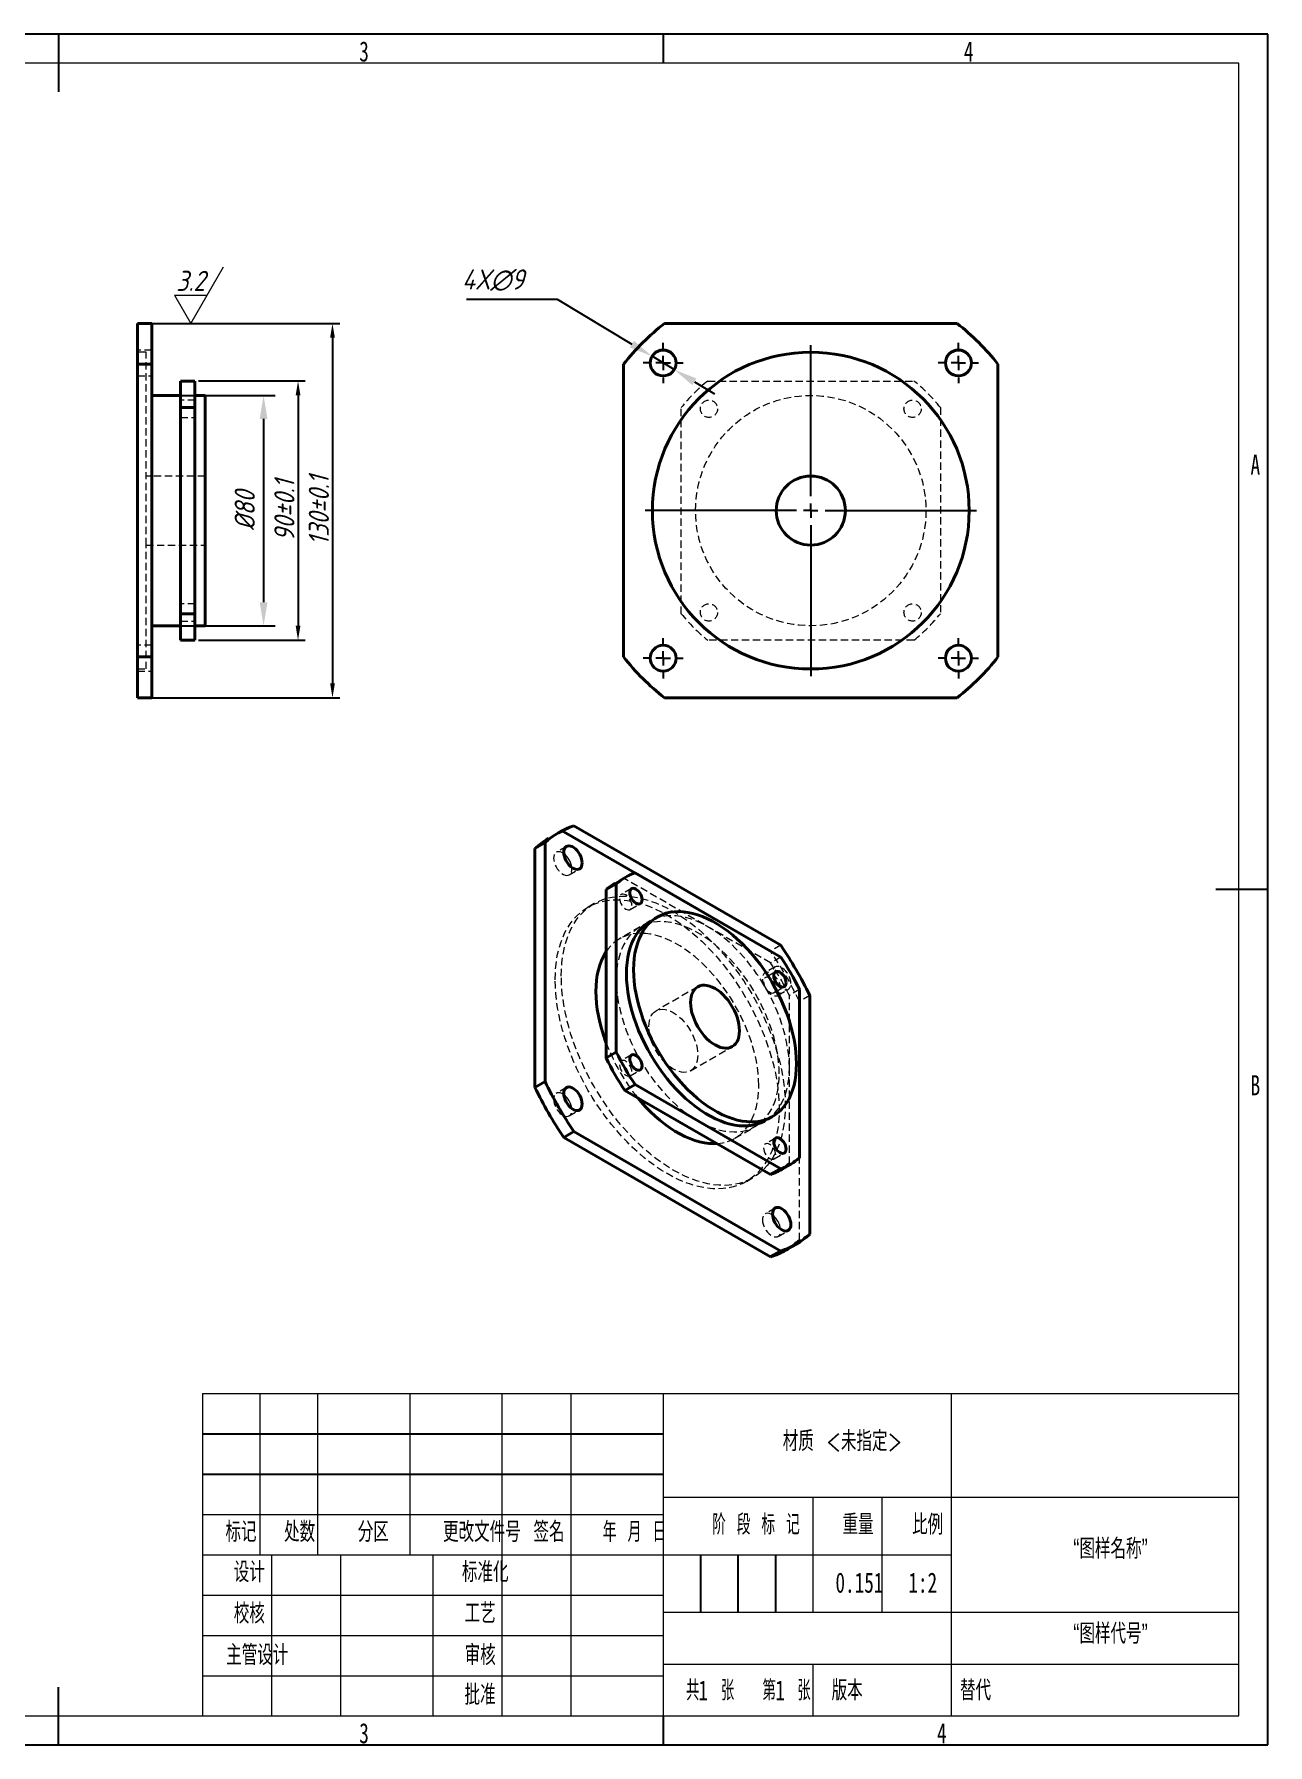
# Model space of a CAD drawing. Header units: millimetres. Extents: x 0 to 420, y 0 to 297.
# Drawn here: x 205.8 to 420, y 0 to 297 of the extents above; entities that cross this region are included whole.
import ezdxf
from ezdxf.enums import TextEntityAlignment as Align

# ---------------------------------------------------------------- set-up
doc = ezdxf.new("R2010")
doc.units = ezdxf.units.MM
doc.header["$PDSIZE"] = -1
doc.linetypes.add('HIDDEN', pattern=[1.905, 1.27, -0.635])
for name, color, linetype in [('10', 7, 'Continuous'), ('5', 7, 'Continuous'), ('9', 7, 'Continuous'), ('SLD-0', 7, 'Continuous')]:
    doc.layers.add(name, color=color, linetype=linetype)
doc.layers.add('标注层', color=4, linetype='Continuous', lineweight=15)
doc.styles.add('Annotative', font='ARIAL.TTF')
doc.styles.add('SLDTEXTSTYLE0', font='TXT', dxfattribs={"width": 0.7})
doc.styles.add('SLDTEXTSTYLE1', font='TXT', dxfattribs={"width": 0.7, "bigfont": 'bigfont'})
doc.styles.add('SLDTEXTSTYLE2', font='TXT', dxfattribs={"width": 0.62, "bigfont": 'bigfont'})
doc.styles.add('SLDTEXTSTYLE3', font='TXT', dxfattribs={"width": 0.614286, "bigfont": 'bigfont'})
doc.styles.add('SLDTEXTSTYLE4', font='TXT', dxfattribs={"width": 0.6, "bigfont": 'bigfont'})
doc.styles.get("Standard").update_dxf_attribs({"font": 'gbeitc.shx', "height": 3.5})
doc.dimstyles.new('ISO-25', dxfattribs={"dimtxt": 3.5, "dimasz": 2.5, "dimexe": 1.25, "dimexo": 0.625, "dimtad": 1, "dimtoh": 1, "dimlfac": 2, "dimdsep": 46, "dimtxsty": 'Standard', "dimcen": 2.5, "dimadec": 0, "dimazin": 0, "dimtol": 1, "dimtp": 0.1, "dimtm": 0.1, "dimtfac": 1, "dimtmove": 0, "dimatfit": 3, "dimfxl": 1, "dimarcsym": 0})
doc.dimstyles.new('ISO-25-2', dxfattribs={"dimtxt": 3.5, "dimasz": 4.08, "dimexe": 2, "dimexo": 0, "dimgap": 1.524, "dimtad": 1, "dimtoh": 1, "dimdec": 1, "dimlfac": 2, "dimdsep": 46, "dimtxsty": 'Standard', "dimcen": 2.5, "dimazin": 2, "dimtfac": 1, "dimtdec": 1, "dimtmove": 0, "dimatfit": 3, "dimfxl": 1, "dimtzin": 0, "dimarcsym": 0})

# ---------------------------------------------------------------- blocks, each defined once
blk = doc.blocks.new('SW_CENTERMARKSYMBOL_9')
at = {"layer": '10', "color": 0}
for p, q in [((0, 2.5), (0, 28.75)), ((-2.5, 0), (-28.75, 0)), ((0, 0), (-1.25, 0)), ((0, 0), (0, 1.25)), ((0, 0), (0, -1.25)), ((0, 0), (1.25, 0)), ((2.5, 0), (28.75, 0)), ((0, -2.5), (0, -28.75))]:
    blk.add_line(p, q, dxfattribs=at)
blk = doc.blocks.new('SW_CENTERMARKSYMBOL_10')
at = {"layer": '10', "color": 0}
for p, q in [((0, 2.5), (0, 3.5)), ((-2.5, 0), (-3.5, 0)), ((0, 0), (-1.25, 0)), ((0, 0), (0, 1.25)), ((0, 0), (0, -1.25)), ((0, 0), (1.25, 0)), ((2.5, 0), (3.5, 0)), ((0, -2.5), (0, -3.5))]:
    blk.add_line(p, q, dxfattribs=at)
blk = doc.blocks.new('SW_CENTERMARKSYMBOL_11')
at = {"layer": '10', "color": 0}
for p, q in [((0, 2.5), (0, 3.5)), ((-2.5, 0), (-3.5, 0)), ((0, 0), (-1.25, 0)), ((0, 0), (0, 1.25)), ((0, 0), (0, -1.25)), ((0, 0), (1.25, 0)), ((2.5, 0), (3.5, 0)), ((0, -2.5), (0, -3.5))]:
    blk.add_line(p, q, dxfattribs=at)
blk = doc.blocks.new('SW_CENTERMARKSYMBOL_12')
at = {"layer": '10', "color": 0}
for p, q in [((0, 2.5), (0, 3.5)), ((-2.5, 0), (-3.5, 0)), ((0, 0), (-1.25, 0)), ((0, 0), (0, 1.25)), ((0, 0), (0, -1.25)), ((0, 0), (1.25, 0)), ((2.5, 0), (3.5, 0)), ((0, -2.5), (0, -3.5))]:
    blk.add_line(p, q, dxfattribs=at)
blk = doc.blocks.new('SW_CENTERMARKSYMBOL_13')
at = {"layer": '10', "color": 0}
for p, q in [((0, 2.5), (0, 3.5)), ((-2.5, 0), (-3.5, 0)), ((0, 0), (-1.25, 0)), ((0, 0), (0, 1.25)), ((0, 0), (0, -1.25)), ((0, 0), (1.25, 0)), ((2.5, 0), (3.5, 0)), ((0, -2.5), (0, -3.5))]:
    blk.add_line(p, q, dxfattribs=at)
blk = doc.blocks.new('*D18')
at = {"layer": 'Defpoints', "color": 0, "lineweight": -3, "transparency": 16777216}
for p in [(223.72, 246.79), (223.72, 181.79), (257.59, 181.79)]:
    blk.add_point(p, dxfattribs=at)
at = {"layer": '标注层', "color": 0, "lineweight": -2, "transparency": 16777216}
for p, q in [((224.34, 246.79), (258.84, 246.79)), ((257.59, 244.29), (257.59, 184.29)), ((224.34, 181.79), (258.84, 181.79))]:
    blk.add_line(p, q, dxfattribs=at)
at = {"layer": '标注层', "color": 0, "lineweight": -3, "transparency": 16777216}
for points in [[(257.18, 244.29), (258.01, 244.29), (257.59, 246.79)], [(257.18, 184.29), (258.01, 184.29), (257.59, 181.79)]]:
    blk.add_solid(points, dxfattribs=at)
at = {"layer": '标注层', "color": 0, "lineweight": -3, "transparency": 16777216, "insert": (255.22, 214.29), "char_height": 3.5, "attachment_point": 5, "rotation": 90}
blk.add_mtext('130±0.1', dxfattribs=at)
blk = doc.blocks.new('*D19')
at = {"layer": 'Defpoints', "color": 0, "lineweight": -3, "transparency": 16777216}
for p in [(226.22, 234.29), (226.22, 194.29), (245.63, 194.29)]:
    blk.add_point(p, dxfattribs=at)
at = {"layer": '标注层', "color": 0, "lineweight": -2, "transparency": 16777216}
for p, q in [((226.22, 234.29), (247.63, 234.29)), ((245.63, 230.21), (245.63, 198.37)), ((226.22, 194.29), (247.63, 194.29))]:
    blk.add_line(p, q, dxfattribs=at)
at = {"layer": '标注层', "color": 0, "lineweight": -3, "transparency": 16777216}
for points in [[(244.95, 230.21), (246.31, 230.21), (245.63, 234.29)], [(244.95, 198.37), (246.31, 198.37), (245.63, 194.29)]]:
    blk.add_solid(points, dxfattribs=at)
at = {"layer": '标注层', "color": 0, "lineweight": -3, "transparency": 16777216, "insert": (242.36, 214.29), "char_height": 3.5, "attachment_point": 5, "rotation": 90}
blk.add_mtext('%%C80', dxfattribs=at)
blk = doc.blocks.new('*D26')
at = {"layer": 'Defpoints', "color": 0, "lineweight": -3, "transparency": 16777216}
for p in [(313.09, 241.08), (316.94, 238.76)]:
    blk.add_point(p, dxfattribs=at)
at = {"layer": '标注层', "color": 0, "lineweight": -2, "transparency": 16777216}
for p, q in [((280.87, 251.02), (296.58, 251.02)), ((296.58, 251.02), (309.59, 243.19)), ((316.94, 238.76), (313.09, 241.08)), ((320.43, 236.65), (323.93, 234.55))]:
    blk.add_line(p, q, dxfattribs=at)
at = {"layer": '标注层', "color": 0, "lineweight": -3, "transparency": 16777216}
for points in [[(309.94, 243.77), (309.24, 242.6), (313.09, 241.08)], [(320.79, 237.23), (320.08, 236.07), (316.94, 238.76)]]:
    blk.add_solid(points, dxfattribs=at)
at = {"layer": '标注层', "color": 0, "lineweight": -3, "transparency": 16777216, "insert": (285.46, 254.3), "char_height": 3.5, "attachment_point": 5}
blk.add_mtext('4X∅9', dxfattribs=at)
blk = doc.blocks.new('*D27')
at = {"layer": 'Defpoints', "color": 0, "lineweight": -3, "transparency": 16777216}
for p in [(233.72, 236.79), (233.72, 191.79), (251.61, 191.79)]:
    blk.add_point(p, dxfattribs=at)
at = {"layer": '标注层', "color": 0, "lineweight": -2, "transparency": 16777216}
for p, q in [((234.34, 236.79), (252.86, 236.79)), ((251.61, 234.29), (251.61, 194.29)), ((234.34, 191.79), (252.86, 191.79))]:
    blk.add_line(p, q, dxfattribs=at)
at = {"layer": '标注层', "color": 0, "lineweight": -3, "transparency": 16777216}
for points in [[(251.2, 234.29), (252.03, 234.29), (251.61, 236.79)], [(251.2, 194.29), (252.03, 194.29), (251.61, 191.79)]]:
    blk.add_solid(points, dxfattribs=at)
at = {"layer": '标注层', "color": 0, "lineweight": -3, "transparency": 16777216, "insert": (249.24, 214.29), "char_height": 3.5, "attachment_point": 5, "rotation": 90}
blk.add_mtext('90±0.1', dxfattribs=at)
blk = doc.blocks.new('表面粗糙度')
for p, q in [((0, 0), (5.66, 9.8)), ((-2.83, 4.9), (0, 0)), ((-2.83, 4.9), (2.83, 4.9))]:
    blk.add_line(p, q)
at = {"style": 'Annotative'}
blk.add_attdef('3.2', text='', height=3.5, dxfattribs=at).set_placement((-0.05, 7.38), align=Align.MIDDLE_CENTER)

msp = doc.modelspace()

# ---------------------------------------------------------------- linework, layer by layer
at = {"lineweight": 40}
for p, q in [((226.2186, 246.7863), (223.7186, 246.7863)), ((223.7186, 246.7863), (223.7186, 239.6893)), ((226.2186, 246.7863), (226.2186, 239.6893)), ((315.2427, 246.7863), (366.0487, 246.7863)), ((226.2186, 239.6893), (223.7186, 239.6893)), ((223.7186, 239.6893), (223.7186, 188.8833)), ((226.2186, 239.6893), (226.2186, 188.8833)), ((308.1457, 188.8833), (308.1457, 239.6893)), ((373.1457, 239.6893), (373.1457, 188.8833)), ((233.7186, 236.7863), (231.2186, 236.7863)), ((231.2186, 236.7863), (231.2186, 232.1836)), ((233.7186, 236.7863), (233.7186, 232.1836)), ((231.2186, 234.2863), (226.2186, 234.2863)), ((233.7186, 232.1836), (231.2186, 232.1836)), ((231.2186, 232.1836), (231.2186, 196.3891)), ((235.4686, 234.2863), (233.7186, 234.2863)), ((233.7186, 232.1836), (233.7186, 196.3891)), ((235.4686, 234.2863), (235.4686, 194.2863)), ((233.7186, 196.3891), (231.2186, 196.3891)), ((231.2186, 196.3891), (231.2186, 191.7863)), ((233.7186, 196.3891), (233.7186, 191.7863)), ((226.2186, 194.2863), (231.2186, 194.2863)), ((233.7186, 194.2863), (235.4686, 194.2863)), ((233.7186, 191.7863), (231.2186, 191.7863)), ((226.2186, 188.8833), (223.7186, 188.8833)), ((223.7186, 188.8833), (223.7186, 181.7863)), ((226.2186, 188.8833), (226.2186, 181.7863)), ((226.2186, 181.7863), (223.7186, 181.7863)), ((366.0487, 181.7863), (315.2427, 181.7863)), ((333.6724, 137.7857), (297.7471, 158.5249)), ((335.4402, 138.8062), (299.5149, 159.5454)), ((294.4966, 156.6474), (292.7288, 155.6269)), ((292.7288, 155.6269), (292.7288, 114.1418)), ((294.4966, 156.6474), (294.4966, 115.1623)), ((306.8709, 149.4982), (305.1032, 148.4777)), ((306.8709, 149.4982), (306.8709, 120.2705)), ((335.4361, 136.7662), (310.1255, 151.3777)), ((305.1032, 148.4777), (305.1032, 119.25)), ((338.6907, 101.9013), (338.6907, 131.129)), ((340.4585, 88.629), (340.4585, 130.1142)), ((306.8709, 120.2705), (305.1032, 119.25)), ((294.4966, 115.1623), (292.7288, 114.1418)), ((310.1255, 114.6333), (308.3578, 113.6128)), ((308.3578, 113.6128), (333.6683, 99.0013)), ((310.1255, 114.6333), (335.4361, 100.0218)), ((299.5149, 106.4703), (297.7471, 105.4497)), ((297.7471, 105.4497), (333.6724, 84.7105)), ((299.5149, 106.4703), (335.4402, 85.731)), ((335.4361, 100.0218), (333.6683, 99.0013)), ((335.3869, 99.7803), (337.1547, 100.8008)), ((336.3331, 85.8932), (338.1009, 86.9137)), ((335.4402, 85.731), (333.6724, 84.7105))]:
    msp.add_line(p, q, dxfattribs=at)
at = {"color": 7, "linetype": 'HIDDEN', "lineweight": 0}
for p, q in [((226.2186, 242.169), (223.7186, 242.169)), ((225.2186, 241.7863), (223.7186, 241.7863)), ((225.2186, 208.2863), (225.2186, 241.7863)), ((223.7186, 237.669), (226.2186, 237.669)), ((322.7484, 236.7863), (358.543, 236.7863)), ((233.7186, 233.464), (231.2186, 233.464)), ((318.1457, 196.3891), (318.1457, 232.1836)), ((363.1457, 232.1836), (363.1457, 196.3891)), ((231.2186, 230.464), (233.7186, 230.464)), ((235.4686, 220.2863), (225.2186, 220.2863)), ((225.2186, 186.7863), (225.2186, 208.2863)), ((225.2186, 208.2863), (235.4686, 208.2863)), ((233.7186, 198.1087), (231.2186, 198.1087)), ((231.2186, 195.1087), (233.7186, 195.1087)), ((226.2186, 190.9037), (223.7186, 190.9037)), ((358.543, 191.7863), (322.7484, 191.7863)), ((223.7186, 186.7863), (225.2186, 186.7863)), ((223.7186, 186.4037), (226.2186, 186.4037)), ((299.5149, 159.5454), (297.7471, 158.5249)), ((298.2276, 155.9803), (296.4599, 154.9597)), ((298.7097, 151.0625), (300.4774, 152.083)), ((299.1758, 152.0927), (299.1647, 152.3157)), ((309.5309, 148.6495), (307.7631, 147.629)), ((310.1255, 151.3777), (308.3578, 150.3572)), ((333.6683, 135.7457), (308.3578, 150.3572)), ((303.0215, 146.0464), (301.9609, 145.4341)), ((309.263, 145.0308), (311.0308, 146.0513)), ((311.0139, 142.0002), (307.4783, 139.9592)), ((335.4361, 136.7662), (333.6683, 135.7457)), ((335.4402, 138.8062), (333.6724, 137.7857)), ((334.4776, 135.0536), (332.7099, 134.0331)), ((334.5309, 134.2173), (332.7631, 133.1968)), ((321.0185, 131.6104), (313.7707, 127.4263)), ((334.263, 130.5986), (336.0308, 131.6191)), ((334.9597, 130.1358), (336.7274, 131.1564)), ((338.6907, 131.129), (336.923, 130.1085)), ((336.923, 100.8808), (336.923, 130.1085)), ((340.4585, 130.1142), (338.6907, 129.0937)), ((309.5309, 119.7804), (307.7631, 118.7599)), ((319.7702, 117.0337), (327.018, 121.2178)), ((309.263, 116.1617), (311.0308, 117.1822)), ((298.2276, 114.1201), (296.4599, 113.0996)), ((298.7097, 109.2024), (300.4774, 110.2229)), ((327.4767, 105.3172), (331.0122, 107.3583)), ((334.5309, 105.3482), (332.7631, 104.3277)), ((334.263, 101.7295), (336.0308, 102.75)), ((338.6907, 101.9013), (336.923, 100.8808)), ((338.6907, 87.6085), (338.6907, 101.9013)), ((329.4586, 97.8014), (330.5193, 98.4137)), ((334.4776, 93.1934), (332.7099, 92.1729)), ((334.9597, 88.2757), (336.7274, 89.2962)), ((340.4585, 88.629), (338.6907, 87.6085))]:
    msp.add_line(p, q, dxfattribs=at)
at = {"color": 7, "linetype": 'Continuous', "lineweight": 15}
for p, q in [((296.8542, 158.3627), (295.0864, 157.3422)), ((308.407, 150.5987), (306.6392, 149.5781)), ((314.0191, 143.7351), (312.7816, 143.0207)), ((332.78, 108.3788), (334.0175, 109.0931))]:
    msp.add_line(p, q, dxfattribs=at)
at = {"color": 7, "linetype": 'HIDDEN', "lineweight": 0, "flags": 128}
for points in [[(297.7726, 154.727), (297.7316, 154.7558), (297.438, 154.9253), (297.1494, 155.0296), (296.8756, 155.0651), (296.626, 155.0308), (296.409, 154.9276), (296.2321, 154.7592), (296.1012, 154.5313), (296.0209, 154.2515), (295.9938, 153.9296), (296.0209, 153.5764), (296.1012, 153.2039), (296.2321, 152.8249), (296.409, 152.4522), (296.626, 152.0985), (296.8756, 151.7759), (297.1494, 151.4954), (297.438, 151.2665), (297.7316, 151.097), (298.0202, 150.9927), (298.2939, 150.9571), (298.5435, 150.9915), (298.7605, 151.0947), (298.9374, 151.2631), (299.0683, 151.491), (299.1487, 151.7707), (299.1758, 152.0927)], [(296.2643, 132.8433), (296.291, 134.0031), (296.3708, 135.129), (296.5037, 136.2178), (296.6893, 137.2666), (296.9269, 138.2726), (297.2161, 139.2328), (297.5559, 140.1448), (297.9455, 141.006), (298.3838, 141.8141), (298.8695, 142.5668), (299.4014, 143.2621), (299.9781, 143.8981), (300.5978, 144.473), (301.259, 144.9852), (301.9598, 145.4334), (302.6982, 145.8163), (303.4724, 146.1329), (304.28, 146.3823), (305.119, 146.5639), (305.987, 146.677), (306.8817, 146.7215), (307.8006, 146.6971), (308.7411, 146.604), (309.7008, 146.4425), (310.6769, 146.2129), (311.6668, 145.9158), (312.6678, 145.5522), (313.6772, 145.123), (314.6921, 144.6293), (315.7098, 144.0726), (316.7275, 143.4543), (317.7424, 142.7762), (318.7517, 142.0401), (319.7527, 141.248), (320.7426, 140.4021), (321.7187, 139.5047), (322.6784, 138.5582), (323.6189, 137.5654), (324.5378, 136.5288), (325.4325, 135.4514), (326.3005, 134.336), (327.1395, 133.1858), (327.9472, 132.0039), (328.7213, 130.7935), (329.4598, 129.558), (330.1605, 128.3007), (330.8217, 127.0251), (331.4414, 125.7346), (332.0181, 124.4329), (332.55, 123.1235), (333.0358, 121.8099), (333.4741, 120.4958), (333.8636, 119.1848), (334.2035, 117.8805), (334.4926, 116.5864), (334.7303, 115.306), (334.9158, 114.043), (335.0487, 112.8008), (335.1285, 111.5827), (335.1552, 110.3921), (335.1285, 109.2323), (335.0487, 108.1064), (334.9158, 107.0176), (334.7303, 105.9688), (334.4926, 104.9629), (334.2035, 104.0026), (333.8636, 103.0906), (333.4741, 102.2294), (333.0358, 101.4213), (332.55, 100.6686), (332.0181, 99.9733), (331.4414, 99.3374), (330.8217, 98.7625), (330.1605, 98.2502), (329.4598, 97.802), (328.7213, 97.4191), (327.9472, 97.1025), (327.1395, 96.8531), (326.3005, 96.6716), (325.4325, 96.5584), (324.5378, 96.514), (323.6189, 96.5383), (322.6784, 96.6314), (321.7187, 96.793), (320.7426, 97.0226), (319.7527, 97.3196), (318.7517, 97.6832), (317.7424, 98.1125), (316.7275, 98.6061), (315.7098, 99.1628), (314.6921, 99.7811), (313.6772, 100.4592), (312.6678, 101.1954), (311.6668, 101.9875), (310.6769, 102.8334), (309.7008, 103.7308), (308.7411, 104.6772), (307.8006, 105.67), (306.8817, 106.7066), (305.987, 107.784), (305.119, 108.8994), (304.28, 110.0496), (303.4724, 111.2315), (302.6982, 112.4419), (301.9598, 113.6774), (301.259, 114.9347), (300.5978, 116.2103), (299.9781, 117.5008), (299.4014, 118.8025), (298.8695, 120.1119), (298.3838, 121.4255), (297.9455, 122.7396), (297.5559, 124.0506), (297.2161, 125.355), (296.9269, 126.6491), (296.6893, 127.9294), (296.5037, 129.1924), (296.3708, 130.4347), (296.291, 131.6527), (296.2643, 132.8433)], [(297.325, 133.4556), (297.3516, 134.6154), (297.4315, 135.7413), (297.5644, 136.8301), (297.7499, 137.879), (297.9876, 138.8849), (298.2767, 139.8451), (298.6165, 140.7571), (299.0061, 141.6183), (299.4444, 142.4264), (299.9302, 143.1791), (300.4621, 143.8744), (301.0387, 144.5104), (301.6585, 145.0853), (302.3196, 145.5975), (303.0204, 146.0457), (303.7589, 146.4286), (304.533, 146.7452), (305.3407, 146.9946), (306.1797, 147.1762), (307.0477, 147.2893), (307.9424, 147.3338), (308.8612, 147.3094), (309.8018, 147.2163), (310.7615, 147.0548), (311.7376, 146.8252), (312.7275, 146.5281), (313.7285, 146.1645), (314.7378, 145.7353), (315.7527, 145.2416), (316.7704, 144.6849), (317.7881, 144.0666), (318.803, 143.3885), (319.8124, 142.6524), (320.8134, 141.8603), (321.8033, 141.0144), (322.7794, 140.117), (323.739, 139.1705), (324.6796, 138.1777), (325.5985, 137.1411), (326.4931, 136.0637), (327.3612, 134.9484), (328.2002, 133.7981), (329.0078, 132.6162), (329.782, 131.4058), (330.5204, 130.1703), (331.2212, 128.913), (331.8824, 127.6374), (332.5021, 126.347), (333.0787, 125.0452), (333.6107, 123.7358), (334.0964, 122.4222), (334.5347, 121.1081), (334.9243, 119.7971), (335.2641, 118.4928), (335.5533, 117.1987), (335.7909, 115.9183), (335.9765, 114.6553), (336.1093, 113.4131), (336.1892, 112.195), (336.2159, 111.0044), (336.1892, 109.8446), (336.1093, 108.7187), (335.9765, 107.6299), (335.7909, 106.5811), (335.5533, 105.5752), (335.2641, 104.6149), (334.9243, 103.7029), (334.5347, 102.8417), (334.0964, 102.0336), (333.6107, 101.2809), (333.0787, 100.5856), (332.5021, 99.9497), (331.8824, 99.3748), (331.2212, 98.8625), (330.5204, 98.4143), (329.782, 98.0314), (329.0078, 97.7148), (328.2002, 97.4654), (327.3612, 97.2839), (326.4931, 97.1707), (325.5985, 97.1263), (324.6796, 97.1506), (323.739, 97.2437), (322.7794, 97.4053), (321.8033, 97.6349), (320.8134, 97.9319), (319.8124, 98.2955), (318.803, 98.7248), (317.7881, 99.2184), (316.7704, 99.7751), (315.7527, 100.3934), (314.7378, 101.0716), (313.7285, 101.8077), (312.7275, 102.5998), (311.7376, 103.4457), (310.7615, 104.3431), (309.8018, 105.2895), (308.8612, 106.2823), (307.9424, 107.3189), (307.0477, 108.3963), (306.1797, 109.5117), (305.3407, 110.6619), (304.533, 111.8438), (303.7589, 113.0542), (303.0204, 114.2897), (302.3196, 115.547), (301.6585, 116.8226), (301.0387, 118.1131), (300.4621, 119.4148), (299.9302, 120.7242), (299.4444, 122.0378), (299.0061, 123.3519), (298.6165, 124.6629), (298.2767, 125.9673), (297.9876, 127.2614), (297.7499, 128.5417), (297.5644, 129.8047), (297.4315, 131.047), (297.3516, 132.265), (297.325, 133.4556)], [(309.5737, 145.7176), (309.5471, 146.0055), (309.4687, 146.3096), (309.3423, 146.6148), (309.1744, 146.9057), (308.9733, 147.1677), (308.7491, 147.3877), (308.5131, 147.5547), (308.277, 147.6602), (308.0529, 147.6991), (307.8518, 147.6692), (307.6838, 147.5723), (307.5574, 147.413), (307.479, 147.1994), (307.4524, 146.9422), (307.479, 146.6543), (307.5574, 146.3501), (307.6838, 146.0449), (307.8518, 145.754), (308.0529, 145.492), (308.277, 145.272), (308.5131, 145.1051), (308.7491, 144.9995), (308.9733, 144.9607), (309.1744, 144.9905), (309.3423, 145.0875), (309.4687, 145.2468), (309.5471, 145.4604), (309.5737, 145.7176)], [(335.1552, 116.5152), (335.1284, 117.536), (335.048, 118.5839), (334.9144, 119.655), (334.7281, 120.7451), (334.4897, 121.8501), (334.2002, 122.9658), (333.8607, 124.0881), (333.4725, 125.2126), (333.0369, 126.3351), (332.5558, 127.4513), (332.0309, 128.5569), (331.4642, 129.6479), (330.8579, 130.72), (330.2142, 131.7692), (329.5356, 132.7916), (328.8247, 133.7831), (328.0841, 134.7401), (327.3168, 135.6589), (326.5255, 136.5361), (325.7133, 137.3684), (324.8832, 138.1524), (324.0385, 138.8854), (323.1823, 139.5645), (322.3179, 140.1871), (321.4486, 140.7509), (320.5776, 141.2537), (319.7082, 141.6937), (318.8438, 142.0691), (317.9876, 142.3785), (317.1429, 142.6208), (316.3129, 142.7951), (315.5007, 142.9006), (314.7094, 142.937), (313.942, 142.9042), (313.2014, 142.8022), (312.4905, 142.6315), (311.8119, 142.3926), (311.1682, 142.0866), (310.5619, 141.7146), (309.9952, 141.2779), (309.4703, 140.7783), (308.9892, 140.2176), (308.5537, 139.5979), (308.1654, 138.9217), (307.8259, 138.1914), (307.5364, 137.4099), (307.2981, 136.5801), (307.1117, 135.7051), (306.9781, 134.7883), (306.8977, 133.8332), (306.8709, 132.8433), (306.8977, 131.8225), (306.9781, 130.7746), (307.1117, 129.7035), (307.2981, 128.6134), (307.5364, 127.5084), (307.8259, 126.3927), (308.1654, 125.2704), (308.5537, 124.1459), (308.9892, 123.0234), (309.4703, 121.9072), (309.9952, 120.8015), (310.5619, 119.7106), (311.1682, 118.6385), (311.8119, 117.5892), (312.4905, 116.5669), (313.2014, 115.5754), (313.942, 114.6184), (314.7094, 113.6995), (315.5007, 112.8223), (316.3129, 111.9901), (317.1429, 111.2061), (317.9876, 110.4731), (318.8438, 109.794), (319.7082, 109.1714), (320.5776, 108.6076), (321.4486, 108.1048), (322.3179, 107.6648), (323.1823, 107.2894), (324.0385, 106.9799), (324.8832, 106.7376), (325.7133, 106.5634), (326.5255, 106.4579), (327.3168, 106.4215), (328.0841, 106.4543), (328.8247, 106.5563), (329.5356, 106.727), (330.2142, 106.9658), (330.8579, 107.2719), (331.4642, 107.6439), (332.0309, 108.0806), (332.5558, 108.5802), (333.0369, 109.1409), (333.4725, 109.7606), (333.8607, 110.4368), (334.2002, 111.1671), (334.4897, 111.9486), (334.7281, 112.7784), (334.9144, 113.6534), (335.048, 114.5702), (335.1284, 115.5253), (335.1552, 116.5152)], [(336.923, 117.5357), (336.8961, 118.5565), (336.8158, 119.6044), (336.6822, 120.6755), (336.4958, 121.7656), (336.2575, 122.8706), (335.968, 123.9863), (335.6285, 125.1086), (335.2402, 126.2331), (334.8047, 127.3556), (334.3236, 128.4718), (333.7987, 129.5775), (333.232, 130.6684), (332.6256, 131.7405), (331.982, 132.7898), (331.3034, 133.8121), (330.5924, 134.8036), (329.8519, 135.7606), (329.0845, 136.6795), (328.2932, 137.5566), (327.481, 138.3889), (326.651, 139.1729), (325.8063, 139.9059), (324.9501, 140.585), (324.0857, 141.2076), (323.2163, 141.7714), (322.3453, 142.2742), (321.476, 142.7142), (320.6115, 143.0896), (319.7554, 143.3991), (318.9107, 143.6414), (318.0806, 143.8156), (317.2684, 143.9211), (316.4771, 143.9575), (315.7098, 143.9247), (314.9692, 143.8227), (314.2583, 143.652), (313.5797, 143.4132), (312.936, 143.1071), (312.7816, 143.0207)], [(331.6197, 114.4741), (331.5928, 115.495), (331.5125, 116.5429), (331.3789, 117.6139), (331.1925, 118.704), (330.9542, 119.8091), (330.6647, 120.9248), (330.3252, 122.0471), (329.9369, 123.1716), (329.5014, 124.294), (329.0203, 125.4102), (328.4954, 126.5159), (327.9287, 127.6069), (327.3223, 128.679), (326.6787, 129.7282), (326.0001, 130.7505), (325.2891, 131.7421), (324.5486, 132.6991), (323.7812, 133.6179), (322.9899, 134.4951), (322.1777, 135.3273), (321.3477, 136.1114), (320.503, 136.8444), (319.6468, 137.5235), (318.7824, 138.1461), (317.913, 138.7099), (317.042, 139.2127), (316.1727, 139.6527), (315.3082, 140.0281), (314.4521, 140.3375), (313.6073, 140.5798), (312.7773, 140.7541), (311.9651, 140.8596), (311.1738, 140.896), (310.4065, 140.8632), (309.6659, 140.7612), (308.955, 140.5905), (308.2764, 140.3516), (307.6327, 140.0456), (307.0264, 139.6736), (306.4597, 139.2369), (305.9348, 138.7372), (305.4536, 138.1765), (305.1032, 137.6879)], [(335.4258, 131.166), (335.3987, 131.5192), (335.3183, 131.8917), (335.1874, 132.2707), (335.0105, 132.6434), (334.7935, 132.9971), (334.5439, 133.3197), (334.2702, 133.6002), (333.9816, 133.8291), (333.688, 133.9986), (333.3994, 134.1029), (333.1256, 134.1385), (332.876, 134.1041), (332.659, 134.0009), (332.4821, 133.8325), (332.3512, 133.6046), (332.2709, 133.3249), (332.2438, 133.0029), (332.2709, 132.6497), (332.3512, 132.2772), (332.4821, 131.8982), (332.659, 131.5255), (332.876, 131.1718), (333.1256, 130.8492), (333.3994, 130.5687), (333.688, 130.3398), (333.9816, 130.1703), (334.2702, 130.066), (334.5439, 130.0305), (334.7935, 130.0648), (335.0105, 130.168), (335.1874, 130.3364), (335.3183, 130.5643), (335.3987, 130.844), (335.4258, 131.166)], [(337.1935, 132.1865), (337.1664, 132.5397), (337.0861, 132.9122), (336.9552, 133.2912), (336.7783, 133.6639), (336.5613, 134.0176), (336.3117, 134.3402), (336.0379, 134.6207), (335.7493, 134.8496), (335.4557, 135.0191), (335.1671, 135.1234), (334.8934, 135.159), (334.6437, 135.1246), (334.4268, 135.0214), (334.2498, 134.853), (334.119, 134.6251), (334.0386, 134.3454), (334.0115, 134.0234), (334.0386, 133.6702), (334.119, 133.2977), (334.2498, 132.9187), (334.4268, 132.546), (334.6437, 132.1923), (334.8934, 131.8697), (335.1671, 131.5892), (335.4557, 131.3603), (335.7493, 131.1908), (336.0379, 131.0865), (336.3117, 131.051), (336.5613, 131.0853), (336.7783, 131.1885), (336.9552, 131.3569), (337.0861, 131.5848), (337.1664, 131.8646), (337.1935, 132.1865)], [(334.5737, 131.2854), (334.5471, 131.5733), (334.4687, 131.8774), (334.3423, 132.1826), (334.1744, 132.4735), (333.9733, 132.7355), (333.7491, 132.9555), (333.5131, 133.1225), (333.277, 133.228), (333.0529, 133.2669), (332.8518, 133.237), (332.6838, 133.1401), (332.5574, 132.9808), (332.479, 132.7672), (332.4524, 132.51), (332.479, 132.2221), (332.5574, 131.9179), (332.6838, 131.6127), (332.8518, 131.3219), (333.0529, 131.0598), (333.277, 130.8398), (333.5131, 130.6729), (333.7491, 130.5673), (333.9733, 130.5285), (334.1744, 130.5583), (334.3423, 130.6553), (334.4687, 130.8146), (334.5471, 131.0282), (334.5737, 131.2854)], [(312.5278, 124.6792), (312.5545, 125.2124), (312.6342, 125.708), (312.7659, 126.1599), (312.9479, 126.5624), (313.1781, 126.9104), (313.4534, 127.1995), (313.7704, 127.4262), (314.1252, 127.5875), (314.5132, 127.6814), (314.9296, 127.7068), (315.3692, 127.6633), (315.8263, 127.5514), (316.2954, 127.3727), (316.7704, 127.1293), (317.2454, 126.8242), (317.7145, 126.4614), (318.1717, 126.0454), (318.6112, 125.5814), (319.0276, 125.0753), (319.4157, 124.5333), (319.7704, 123.9624), (320.0875, 123.3698), (320.3628, 122.7628), (320.5929, 122.149), (320.775, 121.5364), (320.9067, 120.9324), (320.9864, 120.3447), (321.0131, 119.7808), (320.9864, 119.2477), (320.9067, 118.752), (320.775, 118.3001), (320.5929, 117.8976), (320.3628, 117.5496), (320.0875, 117.2605), (319.7704, 117.0339), (319.4157, 116.8726), (319.0276, 116.7786), (318.6112, 116.7533), (318.1717, 116.7968), (317.7145, 116.9086), (317.2454, 117.0874), (316.7704, 117.3308), (316.2954, 117.6358), (315.8263, 117.9986), (315.3692, 118.4146), (314.9296, 118.8786), (314.5132, 119.3848), (314.1252, 119.9267), (313.7704, 120.4976), (313.4534, 121.0903), (313.1781, 121.6973), (312.9479, 122.311), (312.7659, 122.9237), (312.6342, 123.5277), (312.5545, 124.1153), (312.5278, 124.6792)], [(307.4524, 118.0731), (307.479, 117.7852), (307.5574, 117.481), (307.6838, 117.1759), (307.8518, 116.885), (308.0529, 116.623), (308.277, 116.4029), (308.5131, 116.236), (308.7491, 116.1304), (308.9733, 116.0916), (309.1744, 116.1214), (309.3423, 116.2184), (309.4687, 116.3777), (309.5471, 116.5913), (309.5737, 116.8485), (309.5471, 117.1364), (309.4687, 117.4406), (309.3423, 117.7457), (309.1744, 118.0366), (308.9733, 118.2986), (308.7491, 118.5187), (308.5131, 118.6856), (308.277, 118.7912), (308.0529, 118.83), (307.8518, 118.8002), (307.6838, 118.7032), (307.5574, 118.5439), (307.479, 118.3303), (307.4524, 118.0731)], [(332.78, 108.3788), (333.232, 108.6644), (333.7987, 109.1011), (334.3236, 109.6007), (334.8047, 110.1614), (335.2402, 110.7811), (335.6285, 111.4573), (335.968, 112.1876), (336.2575, 112.9691), (336.4958, 113.7989), (336.6822, 114.6739), (336.8158, 115.5907), (336.8961, 116.5458), (336.923, 117.5357)], [(297.7726, 112.8669), (297.7316, 112.8956), (297.438, 113.0651), (297.1494, 113.1694), (296.8756, 113.205), (296.626, 113.1706), (296.409, 113.0674), (296.2321, 112.899), (296.1012, 112.6711), (296.0209, 112.3914), (295.9938, 112.0694)], [(324.323, 104.3963), (324.5486, 104.4133), (325.2891, 104.5153), (326.0001, 104.686), (326.6787, 104.9248), (327.3223, 105.2308), (327.9287, 105.6029), (328.4954, 106.0396), (329.0203, 106.5392), (329.5014, 107.0999), (329.9369, 107.7196), (330.3252, 108.3958), (330.6647, 109.1261), (330.9542, 109.9076), (331.1925, 110.7374), (331.3789, 111.6124), (331.5125, 112.5292), (331.5928, 113.4843), (331.6197, 114.4741)], [(295.9938, 112.0694), (296.0209, 111.7162), (296.1012, 111.3437), (296.2321, 110.9647), (296.409, 110.592), (296.626, 110.2383), (296.8756, 109.9158), (297.1494, 109.6352), (297.438, 109.4063), (297.7316, 109.2368), (298.0202, 109.1325), (298.2939, 109.097), (298.5435, 109.1313), (298.7605, 109.2345), (298.9374, 109.4029), (299.0683, 109.6309), (299.1487, 109.9106), (299.1758, 110.2325), (299.1647, 110.4556)], [(332.4524, 103.6409), (332.479, 103.353), (332.5574, 103.0489), (332.6838, 102.7437), (332.8518, 102.4528), (333.0529, 102.1908), (333.277, 101.9708), (333.5131, 101.8038), (333.7491, 101.6983), (333.9733, 101.6594), (334.1744, 101.6892), (334.3423, 101.7862), (334.4687, 101.9455), (334.5471, 102.1591), (334.5737, 102.4163), (334.5471, 102.7042), (334.4687, 103.0084), (334.3423, 103.3135), (334.1744, 103.6044), (333.9733, 103.8665), (333.7491, 104.0865), (333.5131, 104.2534), (333.277, 104.359), (333.0529, 104.3978), (332.8518, 104.368), (332.6838, 104.271), (332.5574, 104.1117), (332.479, 103.8981), (332.4524, 103.6409)], [(334.0226, 91.9402), (333.9816, 91.9689), (333.688, 92.1384), (333.3994, 92.2427), (333.1256, 92.2783), (332.876, 92.2439), (332.659, 92.1408), (332.4821, 91.9724), (332.3512, 91.7444), (332.2709, 91.4647), (332.2438, 91.1428)], [(332.2438, 91.1428), (332.2709, 90.7895), (332.3512, 90.4171), (332.4821, 90.038), (332.659, 89.6653), (332.876, 89.3117), (333.1256, 88.9891), (333.3994, 88.7086), (333.688, 88.4797), (333.9816, 88.3102), (334.2702, 88.2059), (334.5439, 88.1703), (334.7935, 88.2047), (335.0105, 88.3078), (335.1874, 88.4762), (335.3183, 88.7042), (335.3987, 88.9839), (335.4258, 89.3058), (335.4147, 89.5289)]]:
    msp.add_lwpolyline(points, dxfattribs=at)
at = {"lineweight": 40, "flags": 128}
for points in [[(300.9435, 153.1132), (300.9164, 153.4664), (300.8361, 153.8389), (300.7052, 154.2179), (300.5283, 154.5906), (300.3113, 154.9443), (300.0617, 155.2669), (299.7879, 155.5474), (299.4993, 155.7763), (299.2057, 155.9458), (298.9171, 156.0501), (298.6434, 156.0856), (298.3937, 156.0513), (298.1768, 155.9481), (297.9998, 155.7797), (297.869, 155.5518), (297.7886, 155.2721), (297.7615, 154.9501), (297.7886, 154.5969), (297.869, 154.2244), (297.9998, 153.8454), (298.1768, 153.4727), (298.3937, 153.119), (298.6434, 152.7964), (298.9171, 152.5159), (299.2057, 152.287), (299.4993, 152.1175), (299.7879, 152.0132), (300.0617, 151.9776), (300.3113, 152.012), (300.5283, 152.1152), (300.7052, 152.2836), (300.8361, 152.5115), (300.9164, 152.7912), (300.9435, 153.1132)], [(311.3415, 146.7381), (311.3149, 147.026), (311.2365, 147.3301), (311.1101, 147.6353), (310.9421, 147.9262), (310.741, 148.1882), (310.5168, 148.4082), (310.2808, 148.5752), (310.0448, 148.6807), (309.8206, 148.7196), (309.6195, 148.6898), (309.4516, 148.5928), (309.3252, 148.4335), (309.2468, 148.2199), (309.2202, 147.9627), (309.2468, 147.6748), (309.3252, 147.3706), (309.4516, 147.0655), (309.6195, 146.7746), (309.8206, 146.5125), (310.0448, 146.2925), (310.2808, 146.1256), (310.5168, 146.02), (310.741, 145.9812), (310.9421, 146.011), (311.1101, 146.108), (311.2365, 146.2673), (311.3149, 146.4809), (311.3415, 146.7381)], [(312.7816, 143.0207), (312.3297, 142.7351), (311.763, 142.2984), (311.2381, 141.7988), (310.7569, 141.2381), (310.3214, 140.6184), (309.9332, 139.9422), (309.5937, 139.2119), (309.3042, 138.4304), (309.0658, 137.6006), (308.8795, 136.7256), (308.7459, 135.8088), (308.6655, 134.8537), (308.6387, 133.8638), (308.6655, 132.843), (308.7459, 131.7951), (308.8795, 130.724), (309.0658, 129.6339), (309.3042, 128.5289), (309.5937, 127.4132), (309.9332, 126.2909), (310.3214, 125.1664), (310.7569, 124.0439), (311.2381, 122.9277), (311.763, 121.8221), (312.3297, 120.7311), (312.936, 119.659), (313.5797, 118.6098), (314.2583, 117.5874), (314.9692, 116.5959), (315.7098, 115.6389), (316.4771, 114.7201), (317.2684, 113.8429), (318.0806, 113.0106), (318.9107, 112.2266), (319.7554, 111.4936), (320.6115, 110.8145), (321.476, 110.1919), (322.3453, 109.6281), (323.2163, 109.1253), (324.0857, 108.6853), (324.9501, 108.3099), (325.8063, 108.0005), (326.651, 107.7581), (327.481, 107.5839), (328.2932, 107.4784), (329.0845, 107.442), (329.8519, 107.4748), (330.5924, 107.5768), (331.3034, 107.7475), (331.982, 107.9864), (332.6256, 108.2924), (332.78, 108.3788)], [(338.1604, 118.25), (338.1336, 119.2709), (338.0532, 120.3188), (337.9196, 121.3898), (337.7333, 122.4799), (337.4949, 123.5849), (337.2054, 124.7007), (336.8659, 125.823), (336.4777, 126.9475), (336.0422, 128.0699), (335.561, 129.1861), (335.0361, 130.2918), (334.4694, 131.3828), (333.8631, 132.4549), (333.2194, 133.5041), (332.5408, 134.5264), (331.8299, 135.518), (331.0893, 136.475), (330.322, 137.3938), (329.5307, 138.271), (328.7185, 139.1032), (327.8884, 139.8873), (327.0437, 140.6203), (326.1876, 141.2994), (325.3231, 141.922), (324.4538, 142.4858), (323.5828, 142.9886), (322.7134, 143.4285), (321.849, 143.804), (320.9928, 144.1134), (320.1481, 144.3557), (319.3181, 144.53), (318.5059, 144.6355), (317.7146, 144.6719), (316.9472, 144.6391), (316.2066, 144.5371), (315.4957, 144.3663), (314.8171, 144.1275), (314.1734, 143.8215), (313.5671, 143.4494), (313.0004, 143.0128), (312.4755, 142.5131), (311.9944, 141.9524), (311.5589, 141.3328), (311.1706, 140.6565), (310.8311, 139.9263), (310.5416, 139.1447), (310.3033, 138.3149), (310.1169, 137.44), (309.9833, 136.5232), (309.903, 135.568), (309.8761, 134.5782), (309.903, 133.5574), (309.9833, 132.5094), (310.1169, 131.4384), (310.3033, 130.3483), (310.5416, 129.2433), (310.8311, 128.1275), (311.1706, 127.0053), (311.5589, 125.8808), (311.9944, 124.7583), (312.4755, 123.6421), (313.0004, 122.5364), (313.5671, 121.4454), (314.1734, 120.3733), (314.8171, 119.3241), (315.4957, 118.3018), (316.2066, 117.3103), (316.9472, 116.3532), (317.7146, 115.4344), (318.5059, 114.5572), (319.3181, 113.725), (320.1481, 112.9409), (320.9928, 112.2079), (321.849, 111.5289), (322.7134, 110.9062), (323.5828, 110.3425), (324.4538, 109.8396), (325.3231, 109.3997), (326.1876, 109.0243), (327.0437, 108.7148), (327.8884, 108.4725), (328.7185, 108.2983), (329.5307, 108.1927), (330.322, 108.1563), (331.0893, 108.1892), (331.8299, 108.2912), (332.5408, 108.4619), (333.2194, 108.7007), (333.8631, 109.0067), (334.4694, 109.3788), (335.0361, 109.8155), (335.561, 110.3151), (336.0422, 110.8758), (336.4777, 111.4955), (336.8659, 112.1717), (337.2054, 112.902), (337.4949, 113.6835), (337.7333, 114.5133), (337.9196, 115.3883), (338.0532, 116.305), (338.1336, 117.2602), (338.1604, 118.25)], [(305.1032, 137.6879), (305.0181, 137.5569), (304.6299, 136.8806), (304.2904, 136.1504), (304.0009, 135.3688), (303.7625, 134.539), (303.5762, 133.6641), (303.4426, 132.7473), (303.3622, 131.7922), (303.3354, 130.8023), (303.3622, 129.7815), (303.4426, 128.7336), (303.5762, 127.6625), (303.7625, 126.5724), (304.0009, 125.4674), (304.2904, 124.3516), (304.6299, 123.2294), (305.0181, 122.1049), (305.1032, 121.8757)], [(336.3415, 132.3059), (336.3149, 132.5938), (336.2365, 132.898), (336.1101, 133.2031), (335.9421, 133.494), (335.741, 133.756), (335.5168, 133.976), (335.2808, 134.143), (335.0448, 134.2485), (334.8206, 134.2874), (334.6195, 134.2576), (334.4516, 134.1606), (334.3252, 134.0013), (334.2468, 133.7877), (334.2202, 133.5305), (334.2468, 133.2426), (334.3252, 132.9384), (334.4516, 132.6333), (334.6195, 132.3424), (334.8206, 132.0803), (335.0448, 131.8603), (335.2808, 131.6934), (335.5168, 131.5878), (335.741, 131.549), (335.9421, 131.5788), (336.1101, 131.6758), (336.2365, 131.8351), (336.3149, 132.0487), (336.3415, 132.3059)], [(328.2609, 123.9649), (328.2342, 124.5288), (328.1545, 125.1165), (328.0228, 125.7204), (327.8408, 126.3331), (327.6106, 126.9468), (327.3353, 127.5539), (327.0183, 128.1465), (326.6635, 128.7174), (326.2755, 129.2594), (325.8591, 129.7655), (325.4195, 130.2295), (324.9623, 130.6455), (324.4933, 131.0083), (324.0183, 131.3134), (323.5432, 131.5568), (323.0742, 131.7355), (322.617, 131.8474), (322.1775, 131.8909), (321.761, 131.8655), (321.373, 131.7716), (321.0183, 131.6103), (320.7012, 131.3836), (320.4259, 131.0945), (320.1958, 130.7465), (320.0137, 130.344), (319.882, 129.8921), (319.8023, 129.3965), (319.7756, 128.8633), (319.8023, 128.2994), (319.882, 127.7117), (320.0137, 127.1078), (320.1958, 126.4951), (320.4259, 125.8814), (320.7012, 125.2744), (321.0183, 124.6817), (321.373, 124.1108), (321.761, 123.5689), (322.1775, 123.0627), (322.617, 122.5987), (323.0742, 122.1827), (323.5432, 121.8199), (324.0183, 121.5149), (324.4933, 121.2714), (324.9623, 121.0927), (325.4195, 120.9809), (325.8591, 120.9374), (326.2755, 120.9627), (326.6635, 121.0567), (327.0183, 121.218), (327.3353, 121.4446), (327.6106, 121.7337), (327.8408, 122.0817), (328.0228, 122.4842), (328.1545, 122.9361), (328.2342, 123.4317), (328.2609, 123.9649)], [(309.2202, 119.0936), (309.2468, 118.8057), (309.3252, 118.5016), (309.4516, 118.1964), (309.6195, 117.9055), (309.8206, 117.6435), (310.0448, 117.4235), (310.2808, 117.2565), (310.5168, 117.151), (310.741, 117.1121), (310.9421, 117.1419), (311.1101, 117.2389), (311.2365, 117.3982), (311.3149, 117.6118), (311.3415, 117.869), (311.3149, 118.1569), (311.2365, 118.4611), (311.1101, 118.7662), (310.9421, 119.0571), (310.741, 119.3192), (310.5168, 119.5392), (310.2808, 119.7061), (310.0448, 119.8117), (309.8206, 119.8505), (309.6195, 119.8207), (309.4516, 119.7237), (309.3252, 119.5644), (309.2468, 119.3508), (309.2202, 119.0936)], [(297.7615, 113.0899), (297.7886, 112.7367), (297.869, 112.3642), (297.9998, 111.9852), (298.1768, 111.6125), (298.3937, 111.2588), (298.6434, 110.9363), (298.9171, 110.6557), (299.2057, 110.4268), (299.4993, 110.2574), (299.7879, 110.1531), (300.0617, 110.1175), (300.3113, 110.1519), (300.5283, 110.255), (300.7052, 110.4234), (300.8361, 110.6514), (300.9164, 110.9311), (300.9435, 111.253), (300.9164, 111.6062), (300.8361, 111.9787), (300.7052, 112.3578), (300.5283, 112.7305), (300.3113, 113.0841), (300.0617, 113.4067), (299.7879, 113.6872), (299.4993, 113.9161), (299.2057, 114.0856), (298.9171, 114.1899), (298.6434, 114.2255), (298.3937, 114.1911), (298.1768, 114.088), (297.9998, 113.9195), (297.869, 113.6916), (297.7886, 113.4119), (297.7615, 113.0899)], [(310.632, 112.2999), (311.1738, 111.6585), (311.9651, 110.7813), (312.7773, 109.9491), (313.6073, 109.165), (314.4521, 108.4321), (315.3082, 107.753), (316.1727, 107.1304), (317.042, 106.5666), (317.913, 106.0637), (318.7824, 105.6238), (319.6468, 105.2484), (320.503, 104.9389), (321.3477, 104.6966), (322.1777, 104.5224), (322.9899, 104.4168), (323.7812, 104.3804), (324.323, 104.3963)], [(334.2202, 104.6614), (334.2468, 104.3735), (334.3252, 104.0694), (334.4516, 103.7642), (334.6195, 103.4733), (334.8206, 103.2113), (335.0448, 102.9913), (335.2808, 102.8243), (335.5168, 102.7188), (335.741, 102.6799), (335.9421, 102.7098), (336.1101, 102.8067), (336.2365, 102.966), (336.3149, 103.1796), (336.3415, 103.4368), (336.3149, 103.7247), (336.2365, 104.0289), (336.1101, 104.3341), (335.9421, 104.6249), (335.741, 104.887), (335.5168, 105.107), (335.2808, 105.2739), (335.0448, 105.3795), (334.8206, 105.4183), (334.6195, 105.3885), (334.4516, 105.2915), (334.3252, 105.1322), (334.2468, 104.9186), (334.2202, 104.6614)], [(334.0115, 92.1633), (334.0386, 91.81), (334.119, 91.4376), (334.2498, 91.0585), (334.4268, 90.6858), (334.6437, 90.3322), (334.8934, 90.0096), (335.1671, 89.7291), (335.4557, 89.5002), (335.7493, 89.3307), (336.0379, 89.2264), (336.3117, 89.1908), (336.5613, 89.2252), (336.7783, 89.3283), (336.9552, 89.4967), (337.0861, 89.7247), (337.1664, 90.0044), (337.1935, 90.3263), (337.1664, 90.6796), (337.0861, 91.052), (336.9552, 91.4311), (336.7783, 91.8038), (336.5613, 92.1574), (336.3117, 92.48), (336.0379, 92.7605), (335.7493, 92.9894), (335.4557, 93.1589), (335.1671, 93.2632), (334.8934, 93.2988), (334.6437, 93.2644), (334.4268, 93.1613), (334.2498, 92.9929), (334.119, 92.7649), (334.0386, 92.4852), (334.0115, 92.1633)]]:
    msp.add_lwpolyline(points, dxfattribs=at)
at = {"lineweight": 40}
for centre, radius in [((315.0131, 239.919), 2.25), ((340.6457, 214.2863), 27.5), ((340.6457, 214.2863), 6), ((315.0131, 188.6537), 2.25), ((366.2783, 188.6537), 2.25)]:
    msp.add_circle(centre, radius, dxfattribs=at)
at = {"color": 7, "linetype": 'Continuous', "lineweight": 40}
msp.add_circle((366.2783, 239.919), 2.25, dxfattribs=at)
at = {"color": 7, "linetype": 'HIDDEN', "lineweight": 0}
for centre, radius in [((340.6457, 214.2863), 20), ((322.968, 231.964), 1.5), ((358.3234, 231.964), 1.5), ((322.968, 196.6087), 1.5), ((358.3234, 196.6087), 1.5)]:
    msp.add_circle(centre, radius, dxfattribs=at)
at = {"lineweight": 40}
for centre, radius, start, end in [((340.6457, 214.2863), 41.25, 128.01228, 141.98772), ((340.6457, 214.2863), 41.25, 38.01228, 51.98772), ((340.6457, 214.2863), 41.25, 218.01228, 231.98772), ((340.6457, 214.2863), 41.25, 308.01228, 321.98772), ((303.789, 146.3501), 13.8703, 107.947506, 132.063246), ((302.0543, 145.2871), 13.9239, 120.02787, 132.047348), ((311.4867, 141.1896), 9.6884, 120.021963, 131.214443), ((313.2347, 142.2359), 9.6561, 108.783484, 131.227268), ((294.141, 109.1663), 49.6693, 26.242962, 33.757038), ((276.4096, 98.9302), 71.2369, 25.960412, 34.039588), ((349.6529, 141.2127), 49.6693, 206.242962, 213.757038), ((351.4207, 142.2332), 49.6693, 206.242962, 213.757038), ((356.7777, 145.3257), 71.2369, 205.960412, 214.039588), ((358.5454, 146.3462), 71.2369, 205.960412, 214.039588), ((332.3269, 109.1636), 9.6561, 288.783484, 311.227268), ((330.5442, 108.1786), 9.6944, 288.799756, 299.96911), ((330.5395, 108.1689), 9.6884, 300.021963, 311.214443), ((331.1661, 98.9264), 13.8703, 287.947506, 312.063246), ((329.3653, 97.9483), 13.9239, 300.02787, 312.047348), ((329.374, 97.9649), 13.934, 287.967698, 299.962341)]:
    msp.add_arc(centre, radius, start, end, dxfattribs=at)
at = {"color": 7, "linetype": 'HIDDEN', "lineweight": 0}
for centre, radius, start, end in [((340.6457, 214.2863), 28.75, 128.49995, 141.50005), ((340.6457, 214.2863), 28.75, 38.49995, 51.50005), ((340.6457, 214.2863), 28.75, 218.49995, 231.50005), ((340.6457, 214.2863), 28.75, 308.49995, 321.50005), ((302.0455, 145.2705), 13.934, 107.967698, 119.962341), ((311.4819, 141.1799), 9.6944, 108.799756, 119.96911), ((274.6419, 97.9097), 71.2369, 25.960412, 34.039588), ((292.3732, 108.1458), 49.6693, 26.242962, 33.757038), ((336.9716, 133.8919), 34.0585, 200.659361, 219.343416)]:
    msp.add_arc(centre, radius, start, end, dxfattribs=at)
at = {"color": 7, "linetype": 'Continuous', "lineweight": 15}
for centre in [(295.6279, 151.8815), (295.6279, 110.0213), (331.8779, 89.0946)]:
    msp.add_arc(centre, 3.5633, 7.000371, 52.994253, dxfattribs=at)
at = {"layer": '10', "color": 7}
for p, q in [((315, 297), (315, 292)), ((235, 54), (315, 54)), ((235, 47), (315, 47)), ((315, 5), (315, 0))]:
    msp.add_line(p, q, dxfattribs=at)
at = {"layer": '10', "color": 7, "lineweight": 15}
for p, q in [((245, 61), (245, 33)), ((255, 61), (255, 33)), ((271, 61), (271, 33)), ((287, 61), (287, 5)), ((299, 61), (299, 5)), ((315, 61), (315, 5)), ((365, 61), (365, 33)), ((315, 43), (415, 43)), ((340.9862, 43), (340.9862, 23)), ((353, 43), (353, 23)), ((235, 40), (315, 40)), ((235, 33), (365, 33)), ((247, 33), (247, 5)), ((259, 33), (259, 5)), ((275, 33), (275, 5)), ((365, 33), (365, 5)), ((235, 26), (315, 26)), ((315, 23), (415, 23)), ((235, 19), (315, 19)), ((235, 12), (315, 12)), ((315, 14), (415, 14))]:
    msp.add_line(p, q, dxfattribs=at)
at = {"layer": '5', "color": 7}
for p, q in [((210, 297), (210, 292)), ((210, 292), (210, 287)), ((416, 148.5), (411, 148.5)), ((420, 148.5), (416, 148.5)), ((210, 5), (210, 10)), ((210, 0), (210, 5))]:
    msp.add_line(p, q, dxfattribs=at)
at = {"layer": '5', "color": 7, "lineweight": 15}
for p, q in [((415, 292), (25, 292)), ((415, 5), (415, 292)), ((235, 61), (415, 61)), ((235, 61), (235, 5)), ((0, 5), (415, 5))]:
    msp.add_line(p, q, dxfattribs=at)
at = {"layer": '9', "color": 7}
for p, q in [((420, 297), (0, 297)), ((420, 148.5), (420, 297)), ((420, 0), (420, 148.5)), ((0, 0), (420, 0))]:
    msp.add_line(p, q, dxfattribs=at)
at = {"layer": 'SLD-0'}
for p, q in [((321.5, 33), (321.5, 23)), ((328, 33), (328, 23)), ((334.5, 33), (334.5, 23))]:
    msp.add_line(p, q, dxfattribs=at)
at = {"layer": 'SLD-0', "lineweight": 15}
msp.add_line((340.9862, 14), (340.9862, 5), dxfattribs=at)

# ---------------------------------------------------------------- block references
at = {"layer": '10'}
for name, p in [('SW_CENTERMARKSYMBOL_12', (315.0131, 239.919)), ('SW_CENTERMARKSYMBOL_9', (340.6457, 214.2863)), ('SW_CENTERMARKSYMBOL_10', (366.2783, 239.919)), ('SW_CENTERMARKSYMBOL_11', (315.0131, 188.6537)), ('SW_CENTERMARKSYMBOL_13', (366.2783, 188.6537))]:
    msp.add_blockref(name, p, dxfattribs=at)
at = {"layer": '标注层'}
ref = msp.add_blockref('表面粗糙度', (233.0183, 246.7863), dxfattribs=at)
ref.add_attrib('3.2', '3.2', dxfattribs={"layer": '0', "height": 3.5}).set_placement((232.9667, 254.1697), align=Align.MIDDLE_CENTER)

# ---------------------------------------------------------------- texts
at = {"layer": '10', "color": 7, "char_height": 3.5, "attachment_point": 2}
for s, insert, style in [('3', (263.0742, 295.7617), 'SLDTEXTSTYLE0'), ('4', (368.0627, 295.7617), 'SLDTEXTSTYLE0'), ('A', (417.8373, 224.0117), 'SLDTEXTSTYLE0'), ('B', (417.8431, 116.2617), 'SLDTEXTSTYLE0'), ('标记', (241.7107, 38.7166), 'SLDTEXTSTYLE1'), ('处数', (251.8861, 38.7166), 'SLDTEXTSTYLE1'), ('分区', (264.6827, 38.7166), 'SLDTEXTSTYLE1'), ('更改文件号', (283.5293, 38.7166), 'SLDTEXTSTYLE1'), ('签名', (295.1872, 38.7166), 'SLDTEXTSTYLE1'), ('年 月 日', (310.041, 38.7166), 'SLDTEXTSTYLE2'), ('阶 段 标 记', (331.1255, 39.9941), 'SLDTEXTSTYLE3'), ('重量', (348.8505, 39.9941), 'SLDTEXTSTYLE1'), ('比例', (360.942, 39.9941), 'SLDTEXTSTYLE1'), ('设计', (243.1504, 31.7343), 'SLDTEXTSTYLE1'), ('标准化', (284.1213, 31.7343), 'SLDTEXTSTYLE1'), ('校核', (243.1495, 24.5561), 'SLDTEXTSTYLE1'), ('工艺', (283.235, 24.5985), 'SLDTEXTSTYLE1'), ('主管设计', (244.5306, 17.3301), 'SLDTEXTSTYLE1'), ('审核', (283.2344, 17.3301), 'SLDTEXTSTYLE1'), ('批准', (283.2165, 10.4411), 'SLDTEXTSTYLE1'), ('共  张', (323.1782, 11.201), 'SLDTEXTSTYLE4'), ('第  张', (336.4417, 11.201), 'SLDTEXTSTYLE4'), ('版本', (346.9606, 11.201), 'SLDTEXTSTYLE1'), ('3', (263.0742, 3.7617), 'SLDTEXTSTYLE0'), ('4', (363.3993, 3.7725), 'SLDTEXTSTYLE0')]:
    msp.add_mtext(s, dxfattribs=dict(at, insert=insert, style=style))
at = {"layer": '10', "char_height": 3.5}
for s, insert, attachment_point, style in [('材质 <未指定>', (346.1279, 54.4812), 2, 'SLDTEXTSTYLE1'), ('“图样名称”', (392.6876, 35.7909), 2, 'SLDTEXTSTYLE1'), ('0.151', (349.0926, 29.9049), 2, 'SLDTEXTSTYLE0'), ('1:2', (360.0844, 29.9049), 2, 'SLDTEXTSTYLE0'), ('“图样代号”', (392.6901, 21.0497), 2, 'SLDTEXTSTYLE1'), ('1', (321.1423, 11.201), 1, 'SLDTEXTSTYLE0'), ('1', (334.4795, 11.201), 1, 'SLDTEXTSTYLE0')]:
    msp.add_mtext(s, dxfattribs=dict(at, insert=insert, attachment_point=attachment_point, style=style))
at = {"layer": 'SLD-0', "insert": (366.5609, 11.201), "char_height": 3.5, "attachment_point": 1, "style": 'SLDTEXTSTYLE1'}
msp.add_mtext('替代', dxfattribs=at)

# ---------------------------------------------------------------- dimensions: what is measured, and where the dimension line sits
at = {"layer": '标注层', "lineweight": -3}
dim = msp.add_diameter_dim_2p(p1=(316.9403, 238.7577), p2=(313.0859, 241.0802), text='4X<>', dimstyle='ISO-25-2', dxfattribs=at)
dim.commit()
dim.dimension.update_dxf_attribs({"geometry": '*D26', "text_midpoint": (285.4591, 251.0234), "dimtype": 163})
for base, p1, p2, picture, middle in [((257.5934, 181.7863), (223.7186, 246.7863), (223.7186, 181.7863), '*D18', (257.5934, 214.2863)), ((251.6141, 191.7863), (233.7186, 236.7863), (233.7186, 191.7863), '*D27', (251.6141, 214.2863))]:
    dim = msp.add_linear_dim(base=base, p1=p1, p2=p2, angle=90, dimstyle='ISO-25', dxfattribs=at)
    dim.commit()
    dim.dimension.update_dxf_attribs({"geometry": picture, "text_midpoint": middle, "dimtype": 160})
dim = msp.add_linear_dim(base=(245.6342, 194.2863), p1=(226.2186, 234.2863), p2=(226.2186, 194.2863), angle=90, text='%%C80', dimstyle='ISO-25-2', dxfattribs=at)
dim.commit()
dim.dimension.update_dxf_attribs({"geometry": '*D19', "text_midpoint": (245.6342, 214.2863), "dimtype": 160})

doc.saveas('drawing.dxf')
